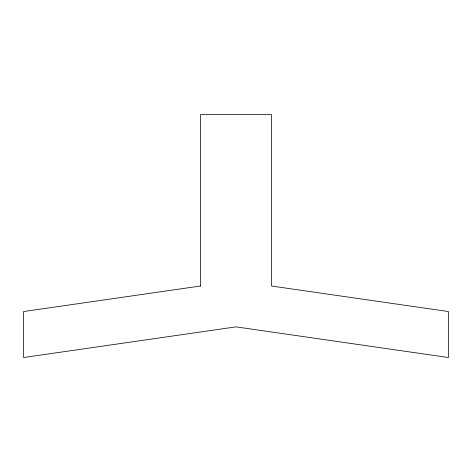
<?xml version="1.0" encoding="UTF-8"?>
<svg xmlns="http://www.w3.org/2000/svg" width="472" height="472" viewBox="0 0 472 472"><rect width="100%" height="100%" fill="white"/><g stroke="black" fill="none" stroke-linecap="round" stroke-linejoin="round"><path stroke-width="0.71" d="M200.6 285.997L23.6 311.544L23.6 357.528L236 326.872L448.4 357.528L448.4 311.544L271.4 285.997L271.4 114.472L200.6 114.472L200.6 285.997"/></g></svg>
